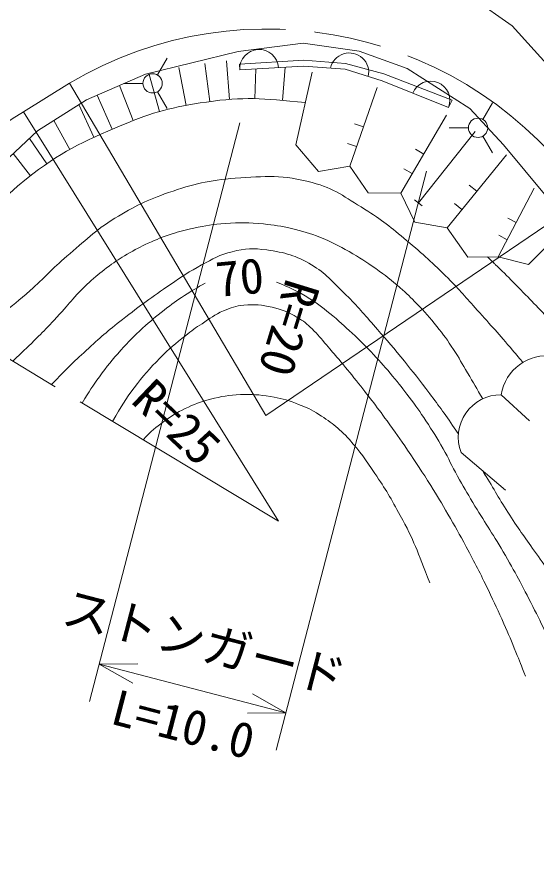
# Model space of a CAD drawing. Units: millimetres on the paper. Extents: x 40 to 680, y 20 to 380.
# Drawn here: x 396.03 to 422.96, y 265.54 to 309.71 of the extents above; entities that cross this region are included whole.
import ezdxf
from ezdxf.enums import TextEntityAlignment as Align

# ---------------------------------------------------------------- set-up
doc = ezdxf.new("R2010")
doc.units = ezdxf.units.MM
doc.linetypes.add('CHAIN', pattern=[18.5, 12, -1.5, 3.5, -1.5])
for name, color, linetype, lineweight in [('M-BGD', 7, 'Continuous', 13), ('M-BMK', 2, 'CHAIN', 13), ('M-STR-STRC', 7, 'Continuous', 13)]:
    doc.layers.add(name, color=color, linetype=linetype, lineweight=lineweight)
doc.styles.add('@ＭＳ ゴシック', font='')
doc.styles.add('ＭＳ ゴシック', font='')
doc.styles.get('@ＭＳ ゴシック').set_extended_font_data('@MS Gothic')
doc.styles.get('ＭＳ ゴシック').set_extended_font_data('MS Gothic')

msp = doc.modelspace()

# ---------------------------------------------------------------- linework, layer by layer
at = {"layer": 'M-BGD'}
for p, q in [((416.677, 312.843), (421.667, 309.251)), ((424.543, 306.07), (421.667, 309.251)), ((407.488, 307.925), (410.846, 308.353)), ((410.846, 308.353), (413.755, 307.931)), ((407.488, 307.925), (402.68, 306.738)), ((413.755, 307.931), (416.229, 307.036)), ((403.301, 306.704), (403.801, 307.57)), ((407.031, 305.439), (406.872, 307.433)), ((410.875, 307.465), (407.549, 307.268)), ((413.041, 307.304), (410.875, 307.465)), ((404.781, 305.128), (404.416, 307.094)), ((406.019, 305.326), (405.752, 307.308)), ((407.549, 307.268), (407.566, 306.969)), ((410.873, 307.164), (407.566, 306.969)), ((408.351, 305.475), (408.388, 307.017)), ((409.771, 305.388), (409.914, 307.108)), ((413.019, 307.005), (410.873, 307.164)), ((414.935, 306.406), (413.019, 307.005)), ((415.023, 306.77), (413.041, 307.304)), ((416.229, 307.036), (419.488, 304.974)), ((399.629, 305.419), (402.68, 306.738)), ((403.414, 304.812), (402.865, 306.735)), ((410.475, 303.077), (411.309, 306.856)), ((415.023, 306.77), (418.568, 305.393)), ((408.913, 289.058), (398.744, 306.28)), ((402.042, 304.343), (401.332, 306.155)), ((402.551, 306.271), (401.551, 306.271)), ((418.374, 305.012), (414.935, 306.406)), ((400.946, 303.887), (400.185, 305.66)), ((403.301, 305.838), (403.801, 304.972)), ((413.258, 301.972), (414.685, 306.051)), ((397.094, 303.806), (399.629, 305.419)), ((418.568, 305.393), (418.374, 305.012)), ((420.155, 304.399), (420.655, 305.265)), ((396.366, 304.801), (409.567, 283.571)), ((400.01, 303.474), (399.231, 305.166)), ((421.226, 303.083), (419.488, 304.974)), ((398.763, 302.848), (397.933, 304.34)), ((415.909, 300.58), (418.272, 304.616)), ((413.971, 304.011), (413.499, 304.176)), ((419.405, 303.966), (418.405, 303.966)), ((394.574, 301.464), (397.094, 303.806)), ((397.565, 302.103), (396.664, 303.407)), ((416.817, 300.078), (419.759, 303.782)), ((420.155, 303.533), (420.655, 302.667)), ((410.475, 303.077), (411.642, 301.701)), ((413.615, 302.991), (413.143, 303.156)), ((423.432, 300.428), (421.226, 303.083)), ((396.717, 301.478), (395.827, 302.628)), ((417.091, 302.598), (416.659, 302.85)), ((418.301, 298.778), (421.379, 302.571)), ((411.642, 301.701), (413.258, 301.972)), ((413.258, 301.972), (414.221, 300.6)), ((416.5, 301.589), (416.069, 301.842)), ((419.84, 300.675), (419.452, 300.99)), ((420.955, 297.277), (422.819, 300.83)), ((425.502, 300.33), (408.913, 289.058)), ((414.221, 300.6), (415.909, 300.58)), ((415.909, 300.58), (416.638, 299.071)), ((416.621, 300.233), (417.012, 299.922)), ((419.071, 299.726), (418.682, 300.041)), ((416.638, 299.071), (418.301, 298.778)), ((421.887, 299.054), (421.444, 299.286)), ((418.301, 298.778), (419.384, 297.26)), ((421.421, 298.165), (420.978, 298.398)), ((423.569, 297.941), (422.526, 296.883)), ((419.384, 297.26), (420.955, 297.277)), ((422.526, 296.883), (420.955, 297.277)), ((421.1, 290.13), (422.573, 288.774)), ((419.024, 287.137), (421.326, 285.188))]:
    msp.add_line(p, q, dxfattribs=at)
for centre in [(403.051, 306.271), (419.905, 303.966)]:
    msp.add_circle(centre, 0.5, dxfattribs=at)
for centre, radius, start, end in [((408.565, 307.028), 1, 3.385, 183.385), ((413.241, 306.846), 1, 347.5664, 167.5664), ((417.447, 305.388), 1, 337.9364, 157.9364), ((423.491, 289.734), 2.423, 82.0096, 170.5986), ((421.099, 287.914), 2.216, 89.9686, 200.5474)]:
    msp.add_arc(centre, radius, start, end, dxfattribs=at)
for points, knots in [([(410.962, 305.283), (408.666, 305.487), (407.818, 305.59), (405.839, 305.3), (404.085, 305.043), (403.095, 304.795), (401.462, 304.106), (399.421, 303.246), (398.253, 302.704), (396.521, 301.323), (393.931, 299.257), (393.334, 297.58), (391.726, 294.326)], [0, 0, 0, 0, 1, 1, 1, 2, 2, 2, 3, 3, 3, 4, 4, 4, 4]), ([(422.231, 291.805), (422.098, 291.964), (421.902, 292.197), (421.688, 292.447), (420.99, 293.267), (420.584, 293.713), (419.865, 294.514), (419.28, 295.166), (418.967, 295.546), (418.349, 296.168), (417.55, 296.97), (417.076, 297.395), (416.208, 298.121), (415.393, 298.802), (414.935, 299.193), (414.03, 299.749), (413.017, 300.371), (412.464, 300.818), (411.317, 301.128), (409.81, 301.534), (408.885, 301.463), (407.328, 301.35), (405.954, 301.25), (405.182, 301.059), (403.88, 300.608), (402.739, 300.214), (402.125, 299.9), (401.094, 299.273), (400.036, 298.63), (399.551, 298.108), (398.608, 297.306), (397.832, 296.646), (397.465, 296.201), (396.7, 295.528), (395.573, 294.537), (395.147, 294.24), (393.685, 293.145)], [0, 0, 0, 0, 1, 1, 1, 2, 2, 2, 3, 3, 3, 4, 4, 4, 5, 5, 5, 6, 6, 6, 7, 7, 7, 8, 8, 8, 9, 9, 9, 10, 10, 10, 11, 11, 11, 12, 12, 12, 12]), ([(395.802, 291.869), (396.347, 292.38), (396.491, 292.513), (396.92, 292.939), (397.242, 293.261), (397.422, 293.442), (397.736, 293.772), (397.984, 294.033), (398.12, 294.183), (398.362, 294.449), (398.666, 294.784), (398.818, 294.989), (399.13, 295.316), (399.411, 295.609), (399.568, 295.776), (399.871, 296.046), (400.22, 296.356), (400.421, 296.524), (400.799, 296.798), (401.152, 297.055), (401.356, 297.193), (401.733, 297.414), (402.149, 297.658), (402.388, 297.785), (402.827, 297.985), (403.281, 298.192), (403.542, 298.297), (404.017, 298.451), (404.466, 298.597), (404.722, 298.672), (405.184, 298.769), (405.815, 298.902), (406.174, 298.962), (406.817, 299.005), (407.586, 299.055), (408.021, 299.051), (408.788, 298.98), (409.36, 298.926), (409.681, 298.878), (410.24, 298.744), (410.84, 298.6), (411.176, 298.506), (411.75, 298.278), (412.349, 298.04), (412.667, 297.862), (413.228, 297.546), (413.785, 297.232), (414.087, 297.037), (414.609, 296.669), (415.122, 296.308), (415.396, 296.085), (415.868, 295.672), (416.221, 295.363), (416.415, 295.184), (416.738, 294.845), (417.16, 294.403), (417.393, 294.15), (417.772, 293.672), (418.128, 293.222), (418.316, 292.96), (418.631, 292.481), (418.936, 292.015), (419.079, 291.736), (419.363, 291.257), (419.673, 290.735), (419.829, 290.466), (420.147, 289.915)], [0, 0, 0, 0, 1, 1, 1, 2, 2, 2, 3, 3, 3, 4, 4, 4, 5, 5, 5, 6, 6, 6, 7, 7, 7, 8, 8, 8, 9, 9, 9, 10, 10, 10, 11, 11, 11, 12, 12, 12, 13, 13, 13, 14, 14, 14, 15, 15, 15, 16, 16, 16, 17, 17, 17, 18, 18, 18, 19, 19, 19, 20, 20, 20, 21, 21, 21, 22, 22, 22, 22]), ([(418.89, 288.097), (418.817, 288.205), (418.708, 288.366), (418.59, 288.538), (418.067, 289.294), (417.761, 289.71), (417.205, 290.443), (416.71, 291.094), (416.426, 291.455), (415.907, 292.088), (415.368, 292.746), (415.059, 293.109), (414.495, 293.745), (413.911, 294.404), (413.598, 294.787), (412.967, 295.402), (412.344, 296.009), (412.032, 296.417), (411.284, 296.862), (410.463, 297.351), (409.909, 297.502), (408.963, 297.634), (408.269, 297.731), (407.853, 297.71), (407.172, 297.544), (406.516, 297.383), (406.179, 297.179), (405.583, 296.858), (404.93, 296.506), (404.59, 296.262), (403.976, 295.846), (402.979, 295.171), (402.435, 294.77), (401.487, 294.029), (400.727, 293.436), (400.32, 293.078), (399.609, 292.426), (398.883, 291.761), (398.65, 291.52), (397.812, 290.657)], [0, 0, 0, 0, 1, 1, 1, 2, 2, 2, 3, 3, 3, 4, 4, 4, 5, 5, 5, 6, 6, 6, 7, 7, 7, 8, 8, 8, 9, 9, 9, 10, 10, 10, 11, 11, 11, 12, 12, 12, 13, 13, 13, 13]), ([(424.32, 293.215), (424.173, 293.377), (423.956, 293.615), (423.724, 293.872), (423.017, 294.656), (422.596, 295.073), (421.859, 295.829), (421.488, 296.21), (421.278, 296.423), (420.893, 296.79), (420.697, 296.977), (420.847, 296.832), (420.392, 297.271)], [0, 0, 0, 0, 1, 1, 1, 2, 2, 2, 3, 3, 3, 4, 4, 4, 4]), ([(399.401, 289.699), (399.801, 290.356), (399.919, 290.546), (400.292, 291.061), (400.698, 291.622), (400.946, 291.923), (401.408, 292.439), (401.824, 292.903), (402.074, 293.149), (402.531, 293.573), (402.949, 293.962), (403.197, 294.165), (403.648, 294.516), (404.047, 294.826), (404.281, 294.986), (404.701, 295.267), (405.107, 295.538), (405.347, 295.678), (405.765, 295.912)], [0, 0, 0, 0, 1, 1, 1, 2, 2, 2, 3, 3, 3, 4, 4, 4, 5, 5, 5, 6, 6, 6, 6]), ([(409.459, 295.971), (410.121, 295.693), (410.544, 295.514), (411.19, 295.107), (411.683, 294.796), (411.936, 294.586), (412.384, 294.213), (412.848, 293.826), (413.096, 293.595), (413.533, 293.177), (413.92, 292.808), (414.131, 292.596), (414.496, 292.206), (414.891, 291.782), (415.108, 291.541), (415.479, 291.096), (415.827, 290.68), (416.016, 290.442), (416.341, 290.007), (416.691, 289.537), (416.882, 289.269), (417.204, 288.779), (417.569, 288.224), (417.765, 287.907), (418.093, 287.329), (418.402, 286.786), (418.539, 286.462), (418.84, 285.915), (419.139, 285.371), (419.318, 285.072), (419.636, 284.539), (420.236, 283.535), (420.616, 282.999), (421.205, 281.989), (421.84, 280.9), (422.17, 280.275), (422.741, 279.152), (423.272, 278.108), (423.549, 277.512), (424.023, 276.44), (424.385, 275.623), (424.583, 275.163), (424.903, 274.328), (425.317, 273.247), (425.546, 272.64), (425.914, 271.542), (426.136, 270.882), (426.252, 270.509), (426.452, 269.842), (426.722, 268.946), (426.796, 268.65), (427.09, 267.535)], [0, 0, 0, 0, 1, 1, 1, 2, 2, 2, 3, 3, 3, 4, 4, 4, 5, 5, 5, 6, 6, 6, 7, 7, 7, 8, 8, 8, 9, 9, 9, 10, 10, 10, 11, 11, 11, 12, 12, 12, 13, 13, 13, 14, 14, 14, 15, 15, 15, 16, 16, 16, 17, 17, 17, 17]), ([(400.979, 288.748), (401.461, 289.585), (401.61, 289.846), (402.095, 290.494), (402.571, 291.128), (402.873, 291.459), (403.426, 292.028), (403.911, 292.526), (404.217, 292.771), (404.762, 293.203), (405.082, 293.457), (405.269, 293.591), (405.612, 293.812), (406.034, 294.084), (406.249, 294.283), (406.714, 294.472), (407.113, 294.634), (407.347, 294.73), (407.776, 294.769), (408.347, 294.82), (408.681, 294.79), (409.24, 294.663), (409.775, 294.54), (410.069, 294.412), (410.544, 294.137), (410.872, 293.946), (411.038, 293.804), (411.312, 293.541), (411.626, 293.239), (411.767, 293.037), (412.053, 292.708), (412.303, 292.421), (412.442, 292.26), (412.687, 291.969), (413.051, 291.537), (413.255, 291.294), (413.605, 290.851), (414.241, 290.049), (414.593, 289.597), (415.194, 288.77), (415.617, 288.187), (415.853, 287.859), (416.254, 287.262), (416.732, 286.55), (416.998, 286.149), (417.452, 285.422), (417.809, 284.85), (418.005, 284.526), (418.344, 283.942), (418.725, 283.287), (418.935, 282.919), (419.291, 282.25), (419.756, 281.379), (420.009, 280.886), (420.439, 279.996), (420.765, 279.324), (420.936, 278.942), (421.24, 278.259), (421.496, 277.685), (421.632, 277.359), (421.869, 276.776), (422.064, 276.295), (422.125, 276.14), (422.355, 275.54)], [0, 0, 0, 0, 1, 1, 1, 2, 2, 2, 3, 3, 3, 4, 4, 4, 5, 5, 5, 6, 6, 6, 7, 7, 7, 8, 8, 8, 9, 9, 9, 10, 10, 10, 11, 11, 11, 12, 12, 12, 13, 13, 13, 14, 14, 14, 15, 15, 15, 16, 16, 16, 17, 17, 17, 18, 18, 18, 19, 19, 19, 20, 20, 20, 21, 21, 21, 21]), ([(417.407, 280.371), (416.76, 282.038), (416.589, 282.56), (415.876, 283.87), (415.4, 284.744), (415.118, 285.227), (414.556, 286.049), (414.074, 286.755), (413.82, 287.17), (413.243, 287.801), (412.663, 288.436), (412.259, 288.728), (411.531, 289.187), (411.139, 289.435), (410.888, 289.525), (410.453, 289.688), (409.961, 289.872), (409.672, 289.953), (409.153, 290.035), (408.552, 290.13), (408.206, 290.16), (407.599, 290.132), (406.983, 290.104), (406.635, 290.048), (406.039, 289.892), (405.513, 289.754), (405.224, 289.643), (404.735, 289.407), (404.279, 289.187), (404.035, 289.036), (403.625, 288.741), (403.173, 288.416), (403.022, 288.261), (402.556, 287.798)], [0, 0, 0, 0, 1, 1, 1, 2, 2, 2, 3, 3, 3, 4, 4, 4, 5, 5, 5, 6, 6, 6, 7, 7, 7, 8, 8, 8, 9, 9, 9, 10, 10, 10, 11, 11, 11, 11]), ([(429.035, 265.544), (428.937, 266.864), (428.907, 267.247), (428.742, 268.327), (428.572, 269.442), (428.439, 270.061), (428.165, 271.155), (427.91, 272.173), (427.738, 272.738), (427.382, 273.725), (426.947, 274.928), (426.675, 275.595), (426.116, 276.745), (425.506, 278), (425.108, 278.677), (424.363, 279.856), (423.844, 280.677), (423.484, 281.09), (422.927, 281.885), (422.382, 282.663), (422.063, 283.089), (421.545, 283.885), (421.005, 284.712), (420.755, 285.208), (420.228, 286.043), (420.189, 286.105), (420.465, 285.664), (420.128, 286.202)], [0, 0, 0, 0, 1, 1, 1, 2, 2, 2, 3, 3, 3, 4, 4, 4, 5, 5, 5, 6, 6, 6, 7, 7, 7, 8, 8, 8, 9, 9, 9, 9])]:
    msp.add_open_spline(points, degree=3, knots=knots, dxfattribs=at)
at = {"layer": 'M-BMK'}
for p, q in [((396.366, 304.801), (398.744, 306.28)), ((409.567, 283.571), (388.799, 296.091))]:
    msp.add_line(p, q, dxfattribs=at)
for centre, radius, start, end in [((408.961, 289.087), 20, 34.2048, 120.7227), ((409.567, 283.571), 25, 121.8729, 147.1977)]:
    msp.add_arc(centre, radius, start, end, dxfattribs=at)
at = {"layer": 'M-STR-STRC'}
for p, q in [((407.563, 304.224), (399.775, 274.218)), ((417.243, 301.712), (409.454, 271.706)), ((402.278, 276.17), (400.278, 276.154)), ((400.278, 276.154), (409.957, 273.642)), ((400.278, 276.154), (402.017, 275.168)), ((409.957, 273.642), (408.217, 274.628)), ((407.957, 273.626), (409.957, 273.642))]:
    msp.add_line(p, q, dxfattribs=at)

# ---------------------------------------------------------------- texts
at = {"layer": 'M-BGD', "style": 'ＭＳ ゴシック'}
msp.add_text('70', height=1.833, rotation=5.427, dxfattribs=at).set_placement((407.559, 296.224), align=Align.MIDDLE_CENTER)
for s, rotation, p in [('R=20', 252.882, (409.391, 291.193)), ('R=25', 316.417, (406.106, 286.985))]:
    msp.add_text(s, height=1.833, rotation=rotation, dxfattribs=at).set_placement(p, align=Align.MIDDLE_RIGHT)
at = {"layer": 'M-STR-STRC', "style": 'ＭＳ ゴシック'}
msp.add_text('ストンガード', height=1.833, rotation=345.449, dxfattribs=at).set_placement((405.368, 275.866), align=Align.BOTTOM_CENTER)
at = {"layer": 'M-STR-STRC', "style": '@ＭＳ ゴシック'}
msp.add_text('L=10.0', height=1.833, rotation=345.449, dxfattribs=at).set_placement((404.866, 273.93), align=Align.TOP_CENTER)

doc.saveas('drawing.dxf')
